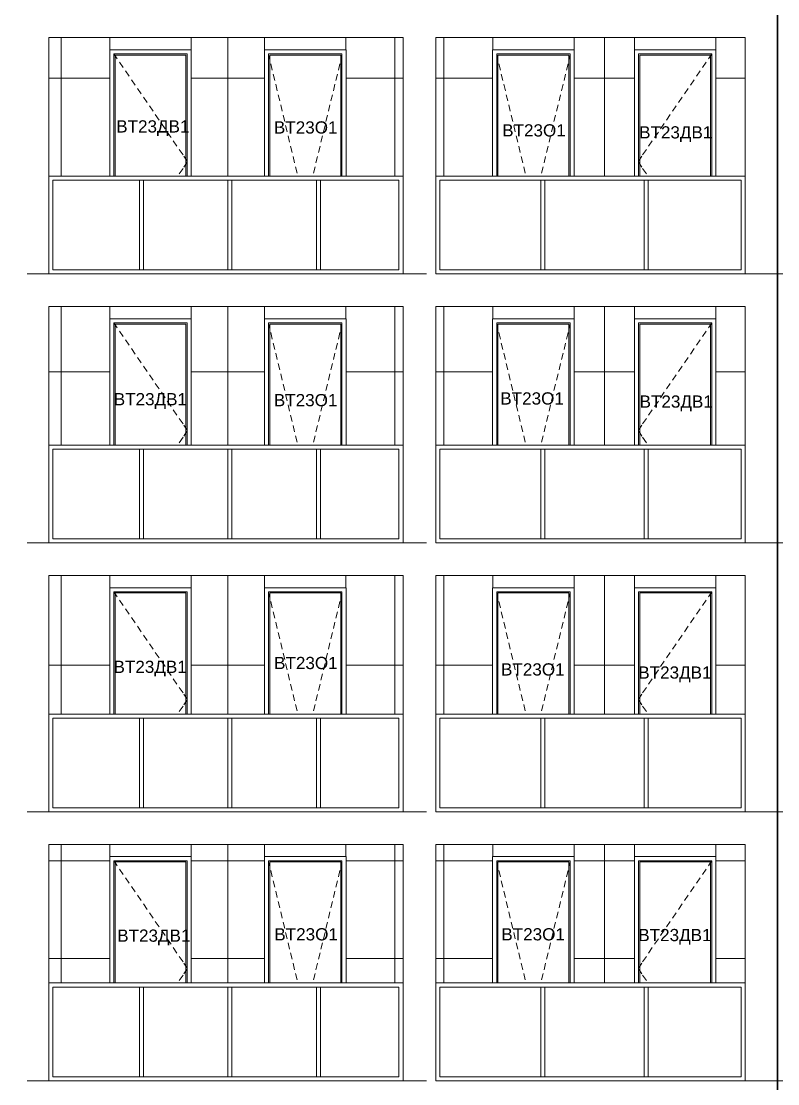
# Model space of a CAD drawing. Header units: millimetres. Extents: x 1499747 to 4341325, y -28481 to 441852.
# Drawn here: x 4208551 to 4217839, y 300717 to 313754 of the extents above; entities that cross this region are included whole.
import ezdxf
from ezdxf.xclip import XClip

# ---------------------------------------------------------------- set-up
doc = ezdxf.new("R2010")
doc.units = ezdxf.units.MM
doc.header["$MEASUREMENT"] = 0
doc.header["$XCLIPFRAME"] = 0
doc.linetypes.add('Штрих-Штриховая', pattern=[1093.611073, 529.166651, -211.666656, 141.111112, -211.666656])
for name, color, linetype, lineweight in [('2  Фасад_26_0_Ном._пера__20_Ном._пера__1', 1, 'Continuous', 18), ('2  Фасад_26_Витражные окна_Ном._пера__1_Ном._пера__7', 7, 'Continuous', 18), ('2  Фасад_26_Витражные окна_Ном._пера__20_Ном._пера__1', 1, 'Continuous', 18), ('2  Фасад_26_Витражные окна_Ном._пера__92_Ном._пера__233', 233, 'Continuous', 18), ('2  Фасад_26_Конструктив - Колонны_Ном._пера__8_Ном._пера__12', 12, 'Continuous', 18), ('2  Фасад_26_Отделка керамика_Ном._пера__1_Ном._пера__7', 7, 'Continuous', 18), ('2  Фасад_26_Отделка керамика_Ном._пера__89_Ном._пера__111', 111, 'Continuous', 18), ('2  Фасад_26_Сетка кладки_Ном._пера__102_Ном._пера__9', 9, 'Continuous', 18), ('2  Фасад_26_Сетка кладки_Ном._пера__1_Ном._пера__7', 7, 'Continuous', 18)]:
    doc.layers.add(name, color=color, linetype=linetype, lineweight=lineweight)
doc.layers.add('Чертеж и Рисунок', color=7, linetype='Continuous')
doc.styles.add('СГЕНЕРИР_СТИЛЬ_2', font='arial.ttf')

# ---------------------------------------------------------------- blocks, each defined once
blk = doc.blocks.new('Чертеж_6_26', base_point=(1593971, 9692))
at = {"layer": '2  Фасад_26_0_Ном._пера__20_Ном._пера__1', "color": 9, "linetype": 'Штрих-Штриховая', "true_color": 0xc7c8ca}
for p, q in [((1588154, 39692), (1649362, 39692)), ((1588154, 36392), (1649362, 36392)), ((1588154, 33092), (1649362, 33092)), ((1588154, 29792), (1649362, 29792))]:
    blk.add_line(p, q, dxfattribs=at)
at = {"layer": '2  Фасад_26_Витражные окна_Ном._пера__1_Ном._пера__7', "color": 9, "linetype": 'Continuous', "true_color": 0xc7c8ca}
for p, q in [((1623071, 42092), (1623071, 42442)), ((1623071, 42442), (1623571, 42442)), ((1623121, 42092), (1623121, 42392)), ((1623121, 42392), (1623571, 42392)), ((1624006, 42377), (1623136, 42377)), ((1623136, 42377), (1623136, 40892)), ((1623571, 42442), (1624071, 42442)), ((1623571, 42392), (1624021, 42392)), ((1624006, 40892), (1624006, 42377)), ((1624021, 42092), (1624021, 42392)), ((1624071, 42092), (1624071, 42442)), ((1624971, 42092), (1624971, 42442)), ((1624971, 42442), (1625471, 42442)), ((1625021, 42092), (1625021, 42392)), ((1625021, 42392), (1625471, 42392)), ((1625906, 42377), (1625036, 42377)), ((1625036, 42377), (1625036, 40892)), ((1625471, 42442), (1625971, 42442)), ((1625471, 42392), (1625921, 42392)), ((1625906, 40892), (1625906, 42377)), ((1625921, 42092), (1625921, 42392)), ((1625971, 42092), (1625971, 42442)), ((1627771, 42092), (1627771, 42442)), ((1627771, 42442), (1628271, 42442)), ((1627821, 42092), (1627821, 42392)), ((1627821, 42392), (1628271, 42392)), ((1628706, 42377), (1627836, 42377)), ((1627836, 42377), (1627836, 40892)), ((1628271, 42442), (1628771, 42442)), ((1628271, 42392), (1628721, 42392)), ((1628706, 40892), (1628706, 42377)), ((1628721, 42092), (1628721, 42392)), ((1628771, 42092), (1628771, 42442)), ((1629511, 42092), (1629511, 42442)), ((1629511, 42442), (1630011, 42442)), ((1629561, 42092), (1629561, 42392)), ((1629561, 42392), (1630011, 42392)), ((1630446, 42377), (1629576, 42377)), ((1629576, 42377), (1629576, 40892)), ((1630011, 42442), (1630511, 42442)), ((1630011, 42392), (1630461, 42392)), ((1630446, 40892), (1630446, 42377)), ((1630461, 42092), (1630461, 42392)), ((1630511, 42092), (1630511, 42442)), ((1623071, 40892), (1623071, 42092)), ((1623121, 40892), (1623121, 42092)), ((1624021, 40892), (1624021, 42092)), ((1624071, 40892), (1624071, 42092)), ((1624971, 40892), (1624971, 42092)), ((1625021, 40892), (1625021, 42092)), ((1625921, 40892), (1625921, 42092)), ((1625971, 40892), (1625971, 42092)), ((1627771, 40892), (1627771, 42092)), ((1627821, 40892), (1627821, 42092)), ((1628721, 40892), (1628721, 42092)), ((1628771, 40892), (1628771, 42092)), ((1629511, 40892), (1629511, 42092)), ((1629561, 40892), (1629561, 42092)), ((1630461, 40892), (1630461, 42092)), ((1630511, 40892), (1630511, 42092)), ((1622321, 40892), (1622371, 40892)), ((1622371, 40892), (1623459, 40892)), ((1622371, 40842), (1623434, 40842)), ((1622371, 40842), (1622371, 39742)), ((1623434, 40842), (1623459, 40842)), ((1623434, 39742), (1623434, 40842)), ((1623459, 40892), (1624546, 40892)), ((1623459, 40842), (1623484, 40842)), ((1623484, 40842), (1624521, 40842)), ((1623484, 39742), (1623484, 40842)), ((1624521, 40842), (1624546, 40842)), ((1624521, 39742), (1624521, 40842)), ((1624546, 40892), (1625634, 40892)), ((1624546, 40842), (1624571, 40842)), ((1624571, 40842), (1625609, 40842)), ((1624571, 39742), (1624571, 40842)), ((1625609, 40842), (1625634, 40842)), ((1625609, 39742), (1625609, 40842)), ((1625634, 40892), (1626671, 40892)), ((1625634, 40842), (1625659, 40842)), ((1625659, 39742), (1625659, 40842)), ((1625659, 40842), (1626621, 40842)), ((1626621, 39742), (1626621, 40842)), ((1627072, 40892), (1627121, 40892)), ((1627121, 40892), (1628388, 40892)), ((1627121, 40842), (1628363, 40842)), ((1627121, 40842), (1627121, 39742)), ((1628363, 40842), (1628388, 40842)), ((1628363, 39742), (1628363, 40842)), ((1628388, 40892), (1629655, 40892)), ((1628388, 40842), (1628413, 40842)), ((1628413, 40842), (1629630, 40842)), ((1628413, 39742), (1628413, 40842)), ((1629630, 40842), (1629655, 40842)), ((1629630, 39742), (1629630, 40842)), ((1629655, 40892), (1630871, 40892)), ((1629655, 40842), (1629680, 40842)), ((1629680, 39742), (1629680, 40842)), ((1629680, 40842), (1630821, 40842)), ((1630821, 39742), (1630821, 40842)), ((1630871, 39692), (1630871, 40892)), ((1622371, 39742), (1623434, 39742)), ((1623434, 39742), (1623459, 39742)), ((1623459, 39742), (1623484, 39742)), ((1623484, 39742), (1624521, 39742)), ((1624521, 39742), (1624546, 39742)), ((1624546, 39742), (1624571, 39742)), ((1624571, 39742), (1625609, 39742)), ((1625609, 39742), (1625634, 39742)), ((1625634, 39742), (1625659, 39742)), ((1625659, 39742), (1626621, 39742)), ((1627121, 39742), (1628363, 39742)), ((1628363, 39742), (1628388, 39742)), ((1628388, 39742), (1628413, 39742)), ((1628413, 39742), (1629630, 39742)), ((1629630, 39742), (1629655, 39742)), ((1629655, 39742), (1629680, 39742)), ((1629680, 39742), (1630821, 39742)), ((1623071, 38792), (1623071, 39142)), ((1623071, 39142), (1623571, 39142)), ((1623571, 39142), (1624071, 39142)), ((1624071, 38792), (1624071, 39142)), ((1624971, 38792), (1624971, 39142)), ((1624971, 39142), (1625471, 39142)), ((1625471, 39142), (1625971, 39142)), ((1625971, 38792), (1625971, 39142)), ((1627771, 38792), (1627771, 39142)), ((1627771, 39142), (1628271, 39142)), ((1628271, 39142), (1628771, 39142)), ((1628771, 38792), (1628771, 39142)), ((1629511, 38792), (1629511, 39142)), ((1629511, 39142), (1630011, 39142)), ((1630011, 39142), (1630511, 39142)), ((1630511, 38792), (1630511, 39142)), ((1623121, 38792), (1623121, 39092)), ((1623121, 39092), (1623571, 39092)), ((1624006, 39077), (1623136, 39077)), ((1623136, 39077), (1623136, 37592)), ((1623571, 39092), (1624021, 39092)), ((1624006, 37592), (1624006, 39077)), ((1624021, 38792), (1624021, 39092)), ((1625021, 38792), (1625021, 39092)), ((1625021, 39092), (1625471, 39092)), ((1625906, 39077), (1625036, 39077)), ((1625036, 39077), (1625036, 37592)), ((1625471, 39092), (1625921, 39092)), ((1625906, 37592), (1625906, 39077)), ((1625921, 38792), (1625921, 39092)), ((1627821, 38792), (1627821, 39092)), ((1627821, 39092), (1628271, 39092)), ((1628706, 39077), (1627836, 39077)), ((1627836, 39077), (1627836, 37592)), ((1628271, 39092), (1628721, 39092)), ((1628706, 37592), (1628706, 39077)), ((1628721, 38792), (1628721, 39092)), ((1629561, 38792), (1629561, 39092)), ((1629561, 39092), (1630011, 39092)), ((1630446, 39077), (1629576, 39077)), ((1629576, 39077), (1629576, 37592)), ((1630011, 39092), (1630461, 39092)), ((1630446, 37592), (1630446, 39077)), ((1630461, 38792), (1630461, 39092)), ((1623071, 37592), (1623071, 38792)), ((1623121, 37592), (1623121, 38792)), ((1624021, 37592), (1624021, 38792)), ((1624071, 37592), (1624071, 38792)), ((1624971, 37592), (1624971, 38792)), ((1625021, 37592), (1625021, 38792)), ((1625921, 37592), (1625921, 38792)), ((1625971, 37592), (1625971, 38792)), ((1627771, 37592), (1627771, 38792)), ((1627821, 37592), (1627821, 38792)), ((1628721, 37592), (1628721, 38792)), ((1628771, 37592), (1628771, 38792)), ((1629511, 37592), (1629511, 38792)), ((1629561, 37592), (1629561, 38792)), ((1630461, 37592), (1630461, 38792)), ((1630511, 37592), (1630511, 38792)), ((1622321, 37592), (1622371, 37592)), ((1622371, 37592), (1623459, 37592)), ((1623459, 37592), (1624546, 37592)), ((1624546, 37592), (1625634, 37592)), ((1625634, 37592), (1626671, 37592)), ((1627072, 37592), (1627121, 37592)), ((1627121, 37592), (1628388, 37592)), ((1628388, 37592), (1629655, 37592)), ((1629655, 37592), (1630871, 37592)), ((1630871, 36392), (1630871, 37592)), ((1622371, 37542), (1623434, 37542)), ((1622371, 37542), (1622371, 36442)), ((1623434, 37542), (1623459, 37542)), ((1623434, 36442), (1623434, 37542)), ((1623459, 37542), (1623484, 37542)), ((1623484, 37542), (1624521, 37542)), ((1623484, 36442), (1623484, 37542)), ((1624521, 37542), (1624546, 37542)), ((1624521, 36442), (1624521, 37542)), ((1624546, 37542), (1624571, 37542)), ((1624571, 37542), (1625609, 37542)), ((1624571, 36442), (1624571, 37542)), ((1625609, 37542), (1625634, 37542)), ((1625609, 36442), (1625609, 37542)), ((1625634, 37542), (1625659, 37542)), ((1625659, 36442), (1625659, 37542)), ((1625659, 37542), (1626621, 37542)), ((1626621, 36442), (1626621, 37542)), ((1627121, 37542), (1628363, 37542)), ((1627121, 37542), (1627121, 36442)), ((1628363, 37542), (1628388, 37542)), ((1628363, 36442), (1628363, 37542)), ((1628388, 37542), (1628413, 37542)), ((1628413, 37542), (1629630, 37542)), ((1628413, 36442), (1628413, 37542)), ((1629630, 37542), (1629655, 37542)), ((1629630, 36442), (1629630, 37542)), ((1629655, 37542), (1629680, 37542)), ((1629680, 36442), (1629680, 37542)), ((1629680, 37542), (1630821, 37542)), ((1630821, 36442), (1630821, 37542)), ((1622371, 36442), (1623434, 36442)), ((1623434, 36442), (1623459, 36442)), ((1623459, 36442), (1623484, 36442)), ((1623484, 36442), (1624521, 36442)), ((1624521, 36442), (1624546, 36442)), ((1624546, 36442), (1624571, 36442)), ((1624571, 36442), (1625609, 36442)), ((1625609, 36442), (1625634, 36442)), ((1625634, 36442), (1625659, 36442)), ((1625659, 36442), (1626621, 36442)), ((1627121, 36442), (1628363, 36442)), ((1628363, 36442), (1628388, 36442)), ((1628388, 36442), (1628413, 36442)), ((1628413, 36442), (1629630, 36442)), ((1629630, 36442), (1629655, 36442)), ((1629655, 36442), (1629680, 36442)), ((1629680, 36442), (1630821, 36442)), ((1623071, 35492), (1623071, 35842)), ((1623071, 35842), (1623571, 35842)), ((1623121, 35492), (1623121, 35792)), ((1623121, 35792), (1623571, 35792)), ((1624006, 35777), (1623136, 35777)), ((1623136, 35777), (1623136, 34292)), ((1623571, 35842), (1624071, 35842)), ((1623571, 35792), (1624021, 35792)), ((1624006, 34292), (1624006, 35777)), ((1624021, 35492), (1624021, 35792)), ((1624071, 35492), (1624071, 35842)), ((1624971, 35492), (1624971, 35842)), ((1624971, 35842), (1625471, 35842)), ((1625021, 35492), (1625021, 35792)), ((1625021, 35792), (1625471, 35792)), ((1625906, 35777), (1625036, 35777)), ((1625036, 35777), (1625036, 34292)), ((1625471, 35842), (1625971, 35842)), ((1625471, 35792), (1625921, 35792)), ((1625906, 34292), (1625906, 35777)), ((1625921, 35492), (1625921, 35792)), ((1625971, 35492), (1625971, 35842)), ((1627771, 35492), (1627771, 35842)), ((1627771, 35842), (1628271, 35842)), ((1627821, 35492), (1627821, 35792)), ((1627821, 35792), (1628271, 35792)), ((1628706, 35777), (1627836, 35777)), ((1627836, 35777), (1627836, 34292)), ((1628271, 35842), (1628771, 35842)), ((1628271, 35792), (1628721, 35792)), ((1628706, 34292), (1628706, 35777)), ((1628721, 35492), (1628721, 35792)), ((1628771, 35492), (1628771, 35842)), ((1629511, 35492), (1629511, 35842)), ((1629511, 35842), (1630011, 35842)), ((1629561, 35492), (1629561, 35792)), ((1629561, 35792), (1630011, 35792)), ((1630446, 35777), (1629576, 35777)), ((1629576, 35777), (1629576, 34292)), ((1630011, 35842), (1630511, 35842)), ((1630011, 35792), (1630461, 35792)), ((1630446, 34292), (1630446, 35777)), ((1630461, 35492), (1630461, 35792)), ((1630511, 35492), (1630511, 35842)), ((1623071, 34292), (1623071, 35492)), ((1623121, 34292), (1623121, 35492)), ((1624021, 34292), (1624021, 35492)), ((1624071, 34292), (1624071, 35492)), ((1624971, 34292), (1624971, 35492)), ((1625021, 34292), (1625021, 35492)), ((1625921, 34292), (1625921, 35492)), ((1625971, 34292), (1625971, 35492)), ((1627771, 34292), (1627771, 35492)), ((1627821, 34292), (1627821, 35492)), ((1628721, 34292), (1628721, 35492)), ((1628771, 34292), (1628771, 35492)), ((1629511, 34292), (1629511, 35492)), ((1629561, 34292), (1629561, 35492)), ((1630461, 34292), (1630461, 35492)), ((1630511, 34292), (1630511, 35492)), ((1622321, 34292), (1622371, 34292)), ((1622371, 34292), (1623459, 34292)), ((1623459, 34292), (1624546, 34292)), ((1624546, 34292), (1625634, 34292)), ((1625634, 34292), (1626671, 34292)), ((1627072, 34292), (1627121, 34292)), ((1627121, 34292), (1628388, 34292)), ((1628388, 34292), (1629655, 34292)), ((1629655, 34292), (1630871, 34292)), ((1630871, 33092), (1630871, 34292)), ((1622371, 34242), (1623434, 34242)), ((1622371, 34242), (1622371, 33142)), ((1623434, 34242), (1623459, 34242)), ((1623434, 33142), (1623434, 34242)), ((1623459, 34242), (1623484, 34242)), ((1623484, 34242), (1624521, 34242)), ((1623484, 33142), (1623484, 34242)), ((1624521, 34242), (1624546, 34242)), ((1624521, 33142), (1624521, 34242)), ((1624546, 34242), (1624571, 34242)), ((1624571, 34242), (1625609, 34242)), ((1624571, 33142), (1624571, 34242)), ((1625609, 34242), (1625634, 34242)), ((1625609, 33142), (1625609, 34242)), ((1625634, 34242), (1625659, 34242)), ((1625659, 33142), (1625659, 34242)), ((1625659, 34242), (1626621, 34242)), ((1626621, 33142), (1626621, 34242)), ((1627121, 34242), (1628363, 34242)), ((1627121, 34242), (1627121, 33142)), ((1628363, 34242), (1628388, 34242)), ((1628363, 33142), (1628363, 34242)), ((1628388, 34242), (1628413, 34242)), ((1628413, 34242), (1629630, 34242)), ((1628413, 33142), (1628413, 34242)), ((1629630, 34242), (1629655, 34242)), ((1629630, 33142), (1629630, 34242)), ((1629655, 34242), (1629680, 34242)), ((1629680, 33142), (1629680, 34242)), ((1629680, 34242), (1630821, 34242)), ((1630821, 33142), (1630821, 34242)), ((1622371, 33142), (1623434, 33142)), ((1623434, 33142), (1623459, 33142)), ((1623459, 33142), (1623484, 33142)), ((1623484, 33142), (1624521, 33142)), ((1624521, 33142), (1624546, 33142)), ((1624546, 33142), (1624571, 33142)), ((1624571, 33142), (1625609, 33142)), ((1625609, 33142), (1625634, 33142)), ((1625634, 33142), (1625659, 33142)), ((1625659, 33142), (1626621, 33142)), ((1627121, 33142), (1628363, 33142)), ((1628363, 33142), (1628388, 33142)), ((1628388, 33142), (1628413, 33142)), ((1628413, 33142), (1629630, 33142)), ((1629630, 33142), (1629655, 33142)), ((1629655, 33142), (1629680, 33142)), ((1629680, 33142), (1630821, 33142)), ((1623071, 32192), (1623071, 32542)), ((1623071, 32542), (1623571, 32542)), ((1623121, 32192), (1623121, 32492)), ((1623121, 32492), (1623571, 32492)), ((1624006, 32477), (1623136, 32477)), ((1623136, 32477), (1623136, 30992)), ((1623571, 32542), (1624071, 32542)), ((1623571, 32492), (1624021, 32492)), ((1624006, 30992), (1624006, 32477)), ((1624021, 32192), (1624021, 32492)), ((1624071, 32192), (1624071, 32542)), ((1624971, 32192), (1624971, 32542)), ((1624971, 32542), (1625471, 32542)), ((1625021, 32192), (1625021, 32492)), ((1625021, 32492), (1625471, 32492)), ((1625906, 32477), (1625036, 32477)), ((1625036, 32477), (1625036, 30992)), ((1625471, 32542), (1625971, 32542)), ((1625471, 32492), (1625921, 32492)), ((1625906, 30992), (1625906, 32477)), ((1625921, 32192), (1625921, 32492)), ((1625971, 32192), (1625971, 32542)), ((1627771, 32192), (1627771, 32542)), ((1627771, 32542), (1628271, 32542)), ((1627821, 32192), (1627821, 32492)), ((1627821, 32492), (1628271, 32492)), ((1628706, 32477), (1627836, 32477)), ((1627836, 32477), (1627836, 30992)), ((1628271, 32542), (1628771, 32542)), ((1628271, 32492), (1628721, 32492)), ((1628706, 30992), (1628706, 32477)), ((1628721, 32192), (1628721, 32492)), ((1628771, 32192), (1628771, 32542)), ((1629511, 32192), (1629511, 32542)), ((1629511, 32542), (1630011, 32542)), ((1629561, 32192), (1629561, 32492)), ((1629561, 32492), (1630011, 32492)), ((1630446, 32477), (1629576, 32477)), ((1629576, 32477), (1629576, 30992)), ((1630011, 32542), (1630511, 32542)), ((1630011, 32492), (1630461, 32492)), ((1630446, 30992), (1630446, 32477)), ((1630461, 32192), (1630461, 32492)), ((1630511, 32192), (1630511, 32542)), ((1623071, 30992), (1623071, 32192)), ((1623121, 30992), (1623121, 32192)), ((1624021, 30992), (1624021, 32192)), ((1624071, 30992), (1624071, 32192)), ((1624971, 30992), (1624971, 32192)), ((1625021, 30992), (1625021, 32192)), ((1625921, 30992), (1625921, 32192)), ((1625971, 30992), (1625971, 32192)), ((1627771, 30992), (1627771, 32192)), ((1627821, 30992), (1627821, 32192)), ((1628721, 30992), (1628721, 32192)), ((1628771, 30992), (1628771, 32192)), ((1629511, 30992), (1629511, 32192)), ((1629561, 30992), (1629561, 32192)), ((1630461, 30992), (1630461, 32192)), ((1630511, 30992), (1630511, 32192)), ((1622321, 30992), (1622371, 30992)), ((1622371, 30992), (1623459, 30992)), ((1622371, 30942), (1623434, 30942)), ((1622371, 30942), (1622371, 29842)), ((1623434, 30942), (1623459, 30942)), ((1623434, 29842), (1623434, 30942)), ((1623459, 30992), (1624546, 30992)), ((1623459, 30942), (1623484, 30942)), ((1623484, 30942), (1624521, 30942)), ((1623484, 29842), (1623484, 30942)), ((1624521, 30942), (1624546, 30942)), ((1624521, 29842), (1624521, 30942)), ((1624546, 30992), (1625634, 30992)), ((1624546, 30942), (1624571, 30942)), ((1624571, 30942), (1625609, 30942)), ((1624571, 29842), (1624571, 30942)), ((1625609, 30942), (1625634, 30942)), ((1625609, 29842), (1625609, 30942)), ((1625634, 30992), (1626671, 30992)), ((1625634, 30942), (1625659, 30942)), ((1625659, 29842), (1625659, 30942)), ((1625659, 30942), (1626621, 30942)), ((1626621, 29842), (1626621, 30942)), ((1627072, 30992), (1627121, 30992)), ((1627121, 30992), (1628388, 30992)), ((1627121, 30942), (1628363, 30942)), ((1627121, 30942), (1627121, 29842)), ((1628363, 30942), (1628388, 30942)), ((1628363, 29842), (1628363, 30942)), ((1628388, 30992), (1629655, 30992)), ((1628388, 30942), (1628413, 30942)), ((1628413, 30942), (1629630, 30942)), ((1628413, 29842), (1628413, 30942)), ((1629630, 30942), (1629655, 30942)), ((1629630, 29842), (1629630, 30942)), ((1629655, 30992), (1630871, 30992)), ((1629655, 30942), (1629680, 30942)), ((1629680, 29842), (1629680, 30942)), ((1629680, 30942), (1630821, 30942)), ((1630821, 29842), (1630821, 30942)), ((1630871, 29792), (1630871, 30992)), ((1622371, 29842), (1623434, 29842)), ((1623434, 29842), (1623459, 29842)), ((1623459, 29842), (1623484, 29842)), ((1623484, 29842), (1624521, 29842)), ((1624521, 29842), (1624546, 29842)), ((1624546, 29842), (1624571, 29842)), ((1624571, 29842), (1625609, 29842)), ((1625609, 29842), (1625634, 29842)), ((1625634, 29842), (1625659, 29842)), ((1625659, 29842), (1626621, 29842)), ((1627121, 29842), (1628363, 29842)), ((1628363, 29842), (1628388, 29842)), ((1628388, 29842), (1628413, 29842)), ((1628413, 29842), (1629630, 29842)), ((1629630, 29842), (1629655, 29842)), ((1629655, 29842), (1629680, 29842)), ((1629680, 29842), (1630821, 29842))]:
    blk.add_line(p, q, dxfattribs=at)
at = {"layer": '2  Фасад_26_Витражные окна_Ном._пера__92_Ном._пера__233', "color": 9, "linetype": 'Continuous', "true_color": 0xc7c8ca}
for p, q in [((1623121, 42390), (1623136, 42368)), ((1625021, 42376), (1625035, 42319)), ((1625921, 42376), (1625907, 42319)), ((1627821, 42376), (1627835, 42319)), ((1628721, 42376), (1628708, 42319)), ((1630461, 42390), (1630446, 42368)), ((1623136, 42368), (1623161, 42331)), ((1623189, 42290), (1623235, 42224)), ((1625047, 42271), (1625065, 42193)), ((1625896, 42271), (1625877, 42193)), ((1627847, 42271), (1627866, 42193)), ((1628696, 42271), (1628677, 42193)), ((1630393, 42290), (1630347, 42224)), ((1630446, 42368), (1630421, 42331)), ((1623263, 42182), (1623308, 42117)), ((1625077, 42144), (1625096, 42066)), ((1625865, 42144), (1625846, 42066)), ((1627877, 42144), (1627896, 42066)), ((1628665, 42144), (1628647, 42066)), ((1630319, 42182), (1630274, 42117)), ((1623336, 42075), (1623382, 42009)), ((1625108, 42018), (1625126, 41940)), ((1625835, 42018), (1625816, 41940)), ((1627908, 42018), (1627927, 41940)), ((1628635, 42018), (1628616, 41940)), ((1630246, 42075), (1630200, 42009)), ((1623410, 41968), (1623455, 41902)), ((1623483, 41861), (1623529, 41795)), ((1625138, 41891), (1625157, 41814)), ((1625804, 41891), (1625785, 41814)), ((1627938, 41891), (1627957, 41814)), ((1628604, 41891), (1628586, 41814)), ((1630099, 41861), (1630053, 41795)), ((1630172, 41968), (1630127, 41902)), ((1623557, 41754), (1623602, 41688)), ((1625169, 41765), (1625187, 41687)), ((1625774, 41765), (1625755, 41687)), ((1627969, 41765), (1627988, 41687)), ((1628574, 41765), (1628555, 41687)), ((1630025, 41754), (1629980, 41688)), ((1623630, 41646), (1623676, 41580)), ((1625199, 41639), (1625218, 41561)), ((1625743, 41639), (1625724, 41561)), ((1627999, 41639), (1628018, 41561)), ((1628543, 41639), (1628524, 41561)), ((1629952, 41646), (1629906, 41580)), ((1623704, 41539), (1623749, 41473)), ((1625230, 41512), (1625248, 41435)), ((1625713, 41512), (1625694, 41435)), ((1628030, 41512), (1628049, 41435)), ((1628513, 41512), (1628494, 41435)), ((1629878, 41539), (1629833, 41473)), ((1623777, 41432), (1623823, 41366)), ((1625260, 41386), (1625279, 41308)), ((1625682, 41386), (1625663, 41308)), ((1628060, 41386), (1628079, 41308)), ((1628482, 41386), (1628463, 41308)), ((1629805, 41432), (1629759, 41366)), ((1623851, 41325), (1623896, 41259)), ((1623924, 41217), (1623970, 41151)), ((1625291, 41260), (1625309, 41182)), ((1625652, 41260), (1625633, 41182)), ((1628091, 41260), (1628110, 41182)), ((1628452, 41260), (1628433, 41182)), ((1629658, 41217), (1629612, 41151)), ((1629731, 41325), (1629686, 41259)), ((1623981, 41135), (1624006, 41099)), ((1624006, 41099), (1624021, 41077)), ((1625321, 41133), (1625340, 41055)), ((1625621, 41133), (1625602, 41055)), ((1628121, 41133), (1628140, 41055)), ((1628421, 41133), (1628402, 41055)), ((1629576, 41099), (1629561, 41077)), ((1629601, 41135), (1629576, 41099)), ((1623924, 40921), (1623970, 40987)), ((1623981, 41003), (1624006, 41040)), ((1624006, 41040), (1624021, 41062)), ((1625352, 41007), (1625370, 40929)), ((1625591, 41007), (1625572, 40929)), ((1628152, 41007), (1628171, 40929)), ((1628391, 41007), (1628372, 40929)), ((1629576, 41040), (1629561, 41062)), ((1629601, 41003), (1629576, 41040)), ((1629658, 40921), (1629612, 40987)), ((1623121, 39090), (1623136, 39068)), ((1623136, 39068), (1623161, 39031)), ((1623189, 38990), (1623235, 38924)), ((1625021, 39076), (1625035, 39019)), ((1625921, 39076), (1625907, 39019)), ((1627821, 39076), (1627835, 39019)), ((1628721, 39076), (1628708, 39019)), ((1630393, 38990), (1630347, 38924)), ((1630446, 39068), (1630421, 39031)), ((1630461, 39090), (1630446, 39068)), ((1623263, 38882), (1623308, 38817)), ((1625047, 38971), (1625065, 38893)), ((1625896, 38971), (1625877, 38893)), ((1627847, 38971), (1627866, 38893)), ((1628696, 38971), (1628677, 38893)), ((1630319, 38882), (1630274, 38817)), ((1623336, 38775), (1623382, 38709)), ((1625077, 38844), (1625096, 38766)), ((1625865, 38844), (1625846, 38766)), ((1627877, 38844), (1627896, 38766)), ((1628665, 38844), (1628647, 38766)), ((1630246, 38775), (1630200, 38709)), ((1623410, 38668), (1623455, 38602)), ((1625108, 38718), (1625126, 38640)), ((1625138, 38591), (1625157, 38514)), ((1625804, 38591), (1625785, 38514)), ((1625835, 38718), (1625816, 38640)), ((1627908, 38718), (1627927, 38640)), ((1627938, 38591), (1627957, 38514)), ((1628604, 38591), (1628586, 38514)), ((1628635, 38718), (1628616, 38640)), ((1630172, 38668), (1630127, 38602)), ((1623483, 38561), (1623529, 38495)), ((1625169, 38465), (1625187, 38387)), ((1625774, 38465), (1625755, 38387)), ((1627969, 38465), (1627988, 38387)), ((1628574, 38465), (1628555, 38387)), ((1630099, 38561), (1630053, 38495)), ((1623557, 38454), (1623602, 38388)), ((1623630, 38346), (1623676, 38280)), ((1625199, 38339), (1625218, 38261)), ((1625743, 38339), (1625724, 38261)), ((1627999, 38339), (1628018, 38261)), ((1628543, 38339), (1628524, 38261)), ((1629952, 38346), (1629906, 38280)), ((1630025, 38454), (1629980, 38388)), ((1623704, 38239), (1623749, 38173)), ((1625230, 38212), (1625248, 38135)), ((1625713, 38212), (1625694, 38135)), ((1628030, 38212), (1628049, 38135)), ((1628513, 38212), (1628494, 38135)), ((1629878, 38239), (1629833, 38173)), ((1623777, 38132), (1623823, 38066)), ((1625260, 38086), (1625279, 38008)), ((1625682, 38086), (1625663, 38008)), ((1628060, 38086), (1628079, 38008)), ((1628482, 38086), (1628463, 38008)), ((1629805, 38132), (1629759, 38066)), ((1623851, 38025), (1623896, 37959)), ((1625291, 37960), (1625309, 37882)), ((1625652, 37960), (1625633, 37882)), ((1628091, 37960), (1628110, 37882)), ((1628452, 37960), (1628433, 37882)), ((1629731, 38025), (1629686, 37959)), ((1623924, 37917), (1623970, 37851)), ((1623981, 37835), (1624006, 37799)), ((1625321, 37833), (1625340, 37755)), ((1625621, 37833), (1625602, 37755)), ((1628121, 37833), (1628140, 37755)), ((1628421, 37833), (1628402, 37755)), ((1629601, 37835), (1629576, 37799)), ((1629658, 37917), (1629612, 37851)), ((1623924, 37621), (1623970, 37687)), ((1623981, 37703), (1624006, 37740)), ((1624006, 37799), (1624021, 37777)), ((1624006, 37740), (1624021, 37762)), ((1625352, 37707), (1625370, 37629)), ((1625591, 37707), (1625572, 37629)), ((1628152, 37707), (1628171, 37629)), ((1628391, 37707), (1628372, 37629)), ((1629576, 37799), (1629561, 37777)), ((1629576, 37740), (1629561, 37762)), ((1629601, 37703), (1629576, 37740)), ((1629658, 37621), (1629612, 37687)), ((1623121, 35790), (1623136, 35768)), ((1623136, 35768), (1623161, 35731)), ((1625021, 35776), (1625035, 35719)), ((1625921, 35776), (1625907, 35719)), ((1627821, 35776), (1627835, 35719)), ((1628721, 35776), (1628708, 35719)), ((1630446, 35768), (1630421, 35731)), ((1630461, 35790), (1630446, 35768)), ((1623189, 35690), (1623235, 35624)), ((1625047, 35671), (1625065, 35593)), ((1625896, 35671), (1625877, 35593)), ((1627847, 35671), (1627866, 35593)), ((1628696, 35671), (1628677, 35593)), ((1630393, 35690), (1630347, 35624)), ((1623263, 35582), (1623308, 35517)), ((1623336, 35475), (1623382, 35409)), ((1625077, 35544), (1625096, 35466)), ((1625865, 35544), (1625846, 35466)), ((1627877, 35544), (1627896, 35466)), ((1628665, 35544), (1628647, 35466)), ((1630246, 35475), (1630200, 35409)), ((1630319, 35582), (1630274, 35517)), ((1623410, 35368), (1623455, 35302)), ((1625108, 35418), (1625126, 35340)), ((1625835, 35418), (1625816, 35340)), ((1627908, 35418), (1627927, 35340)), ((1628635, 35418), (1628616, 35340)), ((1630172, 35368), (1630127, 35302)), ((1623483, 35261), (1623529, 35195)), ((1625138, 35291), (1625157, 35214)), ((1625804, 35291), (1625785, 35214)), ((1627938, 35291), (1627957, 35214)), ((1628604, 35291), (1628586, 35214)), ((1630099, 35261), (1630053, 35195)), ((1623557, 35154), (1623602, 35088)), ((1625169, 35165), (1625187, 35087)), ((1625774, 35165), (1625755, 35087)), ((1627969, 35165), (1627988, 35087)), ((1628574, 35165), (1628555, 35087)), ((1630025, 35154), (1629980, 35088)), ((1623630, 35046), (1623676, 34980)), ((1623704, 34939), (1623749, 34873)), ((1625199, 35039), (1625218, 34961)), ((1625743, 35039), (1625724, 34961)), ((1627999, 35039), (1628018, 34961)), ((1628543, 35039), (1628524, 34961)), ((1629878, 34939), (1629833, 34873)), ((1629952, 35046), (1629906, 34980)), ((1623777, 34832), (1623823, 34766)), ((1625230, 34912), (1625248, 34835)), ((1625713, 34912), (1625694, 34835)), ((1628030, 34912), (1628049, 34835)), ((1628513, 34912), (1628494, 34835)), ((1629805, 34832), (1629759, 34766)), ((1623851, 34725), (1623896, 34659)), ((1625260, 34786), (1625279, 34708)), ((1625682, 34786), (1625663, 34708)), ((1628060, 34786), (1628079, 34708)), ((1628482, 34786), (1628463, 34708)), ((1629731, 34725), (1629686, 34659)), ((1623924, 34617), (1623970, 34551)), ((1625291, 34660), (1625309, 34582)), ((1625652, 34660), (1625633, 34582)), ((1628091, 34660), (1628110, 34582)), ((1628452, 34660), (1628433, 34582)), ((1629658, 34617), (1629612, 34551)), ((1623981, 34535), (1624006, 34499)), ((1623981, 34403), (1624006, 34440)), ((1624006, 34499), (1624021, 34477)), ((1624006, 34440), (1624021, 34462)), ((1625321, 34533), (1625340, 34455)), ((1625621, 34533), (1625602, 34455)), ((1628121, 34533), (1628140, 34455)), ((1628421, 34533), (1628402, 34455)), ((1629576, 34499), (1629561, 34477)), ((1629576, 34440), (1629561, 34462)), ((1629601, 34535), (1629576, 34499)), ((1629601, 34403), (1629576, 34440)), ((1623924, 34321), (1623970, 34387)), ((1625352, 34407), (1625370, 34329)), ((1625591, 34407), (1625572, 34329)), ((1628152, 34407), (1628171, 34329)), ((1628391, 34407), (1628372, 34329)), ((1629658, 34321), (1629612, 34387)), ((1623121, 32490), (1623136, 32468)), ((1623136, 32468), (1623161, 32431)), ((1625021, 32476), (1625035, 32419)), ((1625921, 32476), (1625907, 32419)), ((1627821, 32476), (1627835, 32419)), ((1628721, 32476), (1628708, 32419)), ((1630446, 32468), (1630421, 32431)), ((1630461, 32490), (1630446, 32468)), ((1623189, 32390), (1623235, 32324)), ((1625047, 32371), (1625065, 32293)), ((1625896, 32371), (1625877, 32293)), ((1627847, 32371), (1627866, 32293)), ((1628696, 32371), (1628677, 32293)), ((1630393, 32390), (1630347, 32324)), ((1623263, 32282), (1623308, 32217)), ((1625077, 32244), (1625096, 32166)), ((1625865, 32244), (1625846, 32166)), ((1627877, 32244), (1627896, 32166)), ((1628665, 32244), (1628647, 32166)), ((1630319, 32282), (1630274, 32217)), ((1623336, 32175), (1623382, 32109)), ((1625108, 32118), (1625126, 32040)), ((1625835, 32118), (1625816, 32040)), ((1627908, 32118), (1627927, 32040)), ((1628635, 32118), (1628616, 32040)), ((1630246, 32175), (1630200, 32109)), ((1623410, 32068), (1623455, 32002)), ((1623483, 31961), (1623529, 31895)), ((1625138, 31991), (1625157, 31914)), ((1625804, 31991), (1625785, 31914)), ((1627938, 31991), (1627957, 31914)), ((1628604, 31991), (1628586, 31914)), ((1630099, 31961), (1630053, 31895)), ((1630172, 32068), (1630127, 32002)), ((1623557, 31854), (1623602, 31788)), ((1625169, 31865), (1625187, 31787)), ((1625774, 31865), (1625755, 31787)), ((1627969, 31865), (1627988, 31787)), ((1628574, 31865), (1628555, 31787)), ((1630025, 31854), (1629980, 31788)), ((1623630, 31746), (1623676, 31680)), ((1625199, 31739), (1625218, 31661)), ((1625743, 31739), (1625724, 31661)), ((1627999, 31739), (1628018, 31661)), ((1628543, 31739), (1628524, 31661)), ((1629952, 31746), (1629906, 31680)), ((1623704, 31639), (1623749, 31573)), ((1625230, 31612), (1625248, 31535)), ((1625713, 31612), (1625694, 31535)), ((1628030, 31612), (1628049, 31535)), ((1628513, 31612), (1628494, 31535)), ((1629878, 31639), (1629833, 31573)), ((1623777, 31532), (1623823, 31466)), ((1623851, 31425), (1623896, 31359)), ((1625260, 31486), (1625279, 31408)), ((1625682, 31486), (1625663, 31408)), ((1628060, 31486), (1628079, 31408)), ((1628482, 31486), (1628463, 31408)), ((1629731, 31425), (1629686, 31359)), ((1629805, 31532), (1629759, 31466)), ((1623924, 31317), (1623970, 31251)), ((1625291, 31360), (1625309, 31282)), ((1625652, 31360), (1625633, 31282)), ((1628091, 31360), (1628110, 31282)), ((1628452, 31360), (1628433, 31282)), ((1629658, 31317), (1629612, 31251)), ((1623981, 31235), (1624006, 31199)), ((1624006, 31199), (1624021, 31177)), ((1624006, 31140), (1624021, 31162)), ((1625321, 31233), (1625340, 31155)), ((1625621, 31233), (1625602, 31155)), ((1628121, 31233), (1628140, 31155)), ((1628421, 31233), (1628402, 31155)), ((1629576, 31199), (1629561, 31177)), ((1629576, 31140), (1629561, 31162)), ((1629601, 31235), (1629576, 31199)), ((1623924, 31021), (1623970, 31087)), ((1623981, 31103), (1624006, 31140)), ((1625352, 31107), (1625370, 31029)), ((1625591, 31107), (1625572, 31029)), ((1628152, 31107), (1628171, 31029)), ((1628391, 31107), (1628372, 31029)), ((1629601, 31103), (1629576, 31140)), ((1629658, 31021), (1629612, 31087))]:
    blk.add_line(p, q, dxfattribs=at)
at = {"layer": '2  Фасад_26_Конструктив - Колонны_Ном._пера__8_Ном._пера__12', "color": 9, "linetype": 'Continuous', "true_color": 0xc7c8ca}
for p, q in [((1626671, 40892), (1626671, 42592)), ((1630871, 40892), (1630871, 42592)), ((1626671, 39692), (1626671, 40892)), ((1626671, 37592), (1626671, 39292)), ((1630871, 37592), (1630871, 39292)), ((1626671, 36392), (1626671, 37592)), ((1626671, 34292), (1626671, 35992)), ((1630871, 34292), (1630871, 35992)), ((1626671, 33092), (1626671, 34292)), ((1626671, 30992), (1626671, 32692)), ((1630871, 30992), (1630871, 32692)), ((1626671, 29792), (1626671, 30992))]:
    blk.add_line(p, q, dxfattribs=at)
at = {"layer": '2  Фасад_26_Отделка керамика_Ном._пера__1_Ном._пера__7', "color": 9, "linetype": 'Continuous', "true_color": 0xc7c8ca}
for p, q in [((1631266, 19392), (1631266, 53192)), ((1631271, 53192), (1631271, 19392)), ((1622321, 39692), (1622321, 42592)), ((1622321, 42592), (1626672, 42592)), ((1626672, 42592), (1626672, 39692)), ((1627072, 39692), (1627072, 42592)), ((1627072, 42592), (1630872, 42592)), ((1630872, 42592), (1630872, 39692)), ((1626672, 39692), (1622321, 39692)), ((1630872, 39692), (1627072, 39692)), ((1622321, 36392), (1622321, 39292)), ((1622321, 39292), (1626672, 39292)), ((1626672, 39292), (1626672, 36392)), ((1627072, 36392), (1627072, 39292)), ((1627072, 39292), (1630872, 39292)), ((1630872, 39292), (1630872, 36392)), ((1626672, 36392), (1622321, 36392)), ((1630872, 36392), (1627072, 36392)), ((1622321, 33092), (1622321, 35992)), ((1622321, 35992), (1626672, 35992)), ((1626672, 35992), (1626672, 33092)), ((1627072, 33092), (1627072, 35992)), ((1627072, 35992), (1630872, 35992)), ((1630872, 35992), (1630872, 33092)), ((1626672, 33092), (1622321, 33092)), ((1630872, 33092), (1627072, 33092)), ((1622321, 29792), (1622321, 32692)), ((1622321, 32692), (1626672, 32692)), ((1626672, 32692), (1626672, 29792)), ((1627072, 29792), (1627072, 32692)), ((1627072, 32692), (1630872, 32692)), ((1630872, 32692), (1630872, 29792)), ((1626672, 29792), (1622321, 29792)), ((1630872, 29792), (1627072, 29792))]:
    blk.add_line(p, q, dxfattribs=at)
at = {"layer": '2  Фасад_26_Отделка керамика_Ном._пера__89_Ном._пера__111', "color": 9, "linetype": 'Continuous', "true_color": 0xc7c8ca}
for p, q in [((1629511, 42442), (1629511, 42442)), ((1629511, 39142), (1629511, 39142)), ((1629511, 35842), (1629511, 35842)), ((1629511, 32542), (1629511, 32542))]:
    blk.add_line(p, q, dxfattribs=at)
at = {"layer": '2  Фасад_26_Сетка кладки_Ном._пера__102_Ном._пера__9', "color": 9, "linetype": 'Continuous', "true_color": 0xc7c8ca}
for p, q in [((1622472, 40892), (1622472, 42592)), ((1623071, 42442), (1623071, 42592)), ((1624071, 40892), (1624071, 42592)), ((1624521, 40892), (1624521, 42592)), ((1624970, 40892), (1624970, 42592)), ((1625970, 42442), (1625970, 42592)), ((1626570, 40892), (1626570, 42592)), ((1627170, 40892), (1627170, 42592)), ((1627772, 42442), (1627772, 42592)), ((1628772, 40892), (1628772, 42592)), ((1629142, 40892), (1629142, 42592)), ((1629511, 42442), (1629511, 42592)), ((1630511, 42442), (1630511, 42592)), ((1629511, 40892), (1629511, 42442)), ((1622321, 42092), (1623071, 42092)), ((1624071, 42092), (1624971, 42092)), ((1625971, 42092), (1626671, 42092)), ((1627072, 42092), (1627771, 42092)), ((1628771, 42092), (1629511, 42092)), ((1629511, 42092), (1629511, 42092)), ((1630511, 42092), (1630871, 42092)), ((1622472, 37592), (1622472, 39292)), ((1623071, 39142), (1623071, 39292)), ((1624071, 37592), (1624071, 39292)), ((1624521, 37592), (1624521, 39292)), ((1624970, 37592), (1624970, 39292)), ((1625970, 39142), (1625970, 39292)), ((1626570, 37592), (1626570, 39292)), ((1627170, 37592), (1627170, 39292)), ((1627772, 39142), (1627772, 39292)), ((1628772, 37592), (1628772, 39292)), ((1629142, 37592), (1629142, 39292)), ((1629511, 39142), (1629511, 39292)), ((1630511, 39142), (1630511, 39292)), ((1629511, 37592), (1629511, 39142)), ((1622321, 38492), (1623071, 38492)), ((1624071, 38492), (1624971, 38492)), ((1625971, 38492), (1626671, 38492)), ((1627072, 38492), (1627771, 38492)), ((1628771, 38492), (1629511, 38492)), ((1629511, 38492), (1629511, 38492)), ((1630511, 38492), (1630871, 38492)), ((1622472, 34292), (1622472, 35992)), ((1623071, 35842), (1623071, 35992)), ((1624071, 34292), (1624071, 35992)), ((1624521, 34292), (1624521, 35992)), ((1624970, 34292), (1624970, 35992)), ((1625970, 35842), (1625970, 35992)), ((1626570, 34292), (1626570, 35992)), ((1627170, 34292), (1627170, 35992)), ((1627772, 35842), (1627772, 35992)), ((1628772, 34292), (1628772, 35992)), ((1629142, 34292), (1629142, 35992)), ((1629511, 35842), (1629511, 35992)), ((1630511, 35842), (1630511, 35992)), ((1629511, 34292), (1629511, 35842)), ((1622321, 34892), (1623071, 34892)), ((1624071, 34892), (1624971, 34892)), ((1625971, 34892), (1626671, 34892)), ((1627072, 34892), (1627771, 34892)), ((1628771, 34892), (1629511, 34892)), ((1629511, 34892), (1629511, 34892)), ((1630511, 34892), (1630871, 34892)), ((1622472, 30992), (1622472, 32692)), ((1623071, 32542), (1623071, 32692)), ((1624071, 30992), (1624071, 32692)), ((1624521, 30992), (1624521, 32692)), ((1624970, 30992), (1624970, 32692)), ((1625970, 32542), (1625970, 32692)), ((1626570, 30992), (1626570, 32692)), ((1627170, 30992), (1627170, 32692)), ((1627772, 32542), (1627772, 32692)), ((1628772, 30992), (1628772, 32692)), ((1629142, 30992), (1629142, 32692)), ((1629511, 32542), (1629511, 32692)), ((1630511, 32542), (1630511, 32692)), ((1622321, 32492), (1623071, 32492)), ((1624071, 32492), (1624971, 32492)), ((1625971, 32492), (1626671, 32492)), ((1627072, 32492), (1627771, 32492)), ((1628771, 32492), (1629511, 32492)), ((1629511, 30992), (1629511, 32542)), ((1629511, 32492), (1629511, 32492)), ((1630511, 32492), (1630871, 32492)), ((1622321, 31292), (1623071, 31292)), ((1624071, 31292), (1624971, 31292)), ((1625971, 31292), (1626671, 31292)), ((1627072, 31292), (1627771, 31292)), ((1628771, 31292), (1629511, 31292)), ((1629511, 31292), (1629511, 31292)), ((1630511, 31292), (1630871, 31292))]:
    blk.add_line(p, q, dxfattribs=at)
at = {"layer": '2  Фасад_26_Сетка кладки_Ном._пера__1_Ном._пера__7', "color": 9, "linetype": 'Continuous', "true_color": 0xc7c8ca}
blk.add_line((1631265, 53192), (1631265, 9692), dxfattribs=at)
at = {"layer": '2  Фасад_26_Витражные окна_Ном._пера__20_Ном._пера__1', "color": 9, "linetype": 'Continuous', "true_color": 0xc7c8ca, "char_height": 150, "attachment_point": 4, "style": 'СГЕНЕРИР_СТИЛЬ_2'}
for s, insert in [('\\A1;{\\pql;\\fArial|b0|i0|c204|p0;\\W1.000000;ВТ23ДВ1}', (1623150, 41480)), ('\\A1;{\\pql;\\fArial|b0|i0|c204|p0;\\W1.000000;ВТ23О1}', (1625086, 41488)), ('\\A1;{\\pql;\\fArial|b0|i0|c204|p0;\\W1.000000;ВТ23О1}', (1627888, 41452)), ('\\A1;{\\pql;\\fArial|b0|i0|c204|p0;\\W1.000000;ВТ23ДВ1}', (1629569, 41407)), ('\\A1;{\\pql;\\fArial|b0|i0|c204|p0;\\W1.000000;ВТ23ДВ1}', (1623120, 38133)), ('\\A1;{\\pql;\\fArial|b0|i0|c204|p0;\\W1.000000;ВТ23О1}', (1625085, 38142)), ('\\A1;{\\pql;\\fArial|b0|i0|c204|p0;\\W1.000000;ВТ23О1}', (1627865, 38163)), ('\\A1;{\\pql;\\fArial|b0|i0|c204|p0;\\W1.000000;ВТ23ДВ1}', (1629575, 38104)), ('\\A1;{\\pql;\\fArial|b0|i0|c204|p0;\\W1.000000;ВТ23ДВ1}', (1623117, 34849)), ('\\A1;{\\pql;\\fArial|b0|i0|c204|p0;\\W1.000000;ВТ23О1}', (1625088, 34917)), ('\\A1;{\\pql;\\fArial|b0|i0|c204|p0;\\W1.000000;ВТ23О1}', (1627874, 34838)), ('\\A1;{\\pql;\\fArial|b0|i0|c204|p0;\\W1.000000;ВТ23ДВ1}', (1629559, 34779)), ('\\A1;{\\pql;\\fArial|b0|i0|c204|p0;\\W1.000000;ВТ23ДВ1}', (1623162, 31551)), ('\\A1;{\\pql;\\fArial|b0|i0|c204|p0;\\W1.000000;ВТ23О1}', (1625091, 31588)), ('\\A1;{\\pql;\\fArial|b0|i0|c204|p0;\\W1.000000;ВТ23О1}', (1627878, 31588)), ('\\A1;{\\pql;\\fArial|b0|i0|c204|p0;\\W1.000000;ВТ23ДВ1}', (1629559, 31558))]:
    blk.add_mtext(s, dxfattribs=dict(at, insert=insert))

msp = doc.modelspace()

# ---------------------------------------------------------------- block references
at = {"layer": 'Чертеж и Рисунок', "linetype": 'Continuous'}
ref = msp.add_blockref('Чертеж_6_26', (4180538.6, 280653.8), dxfattribs=at)
XClip(ref).set_block_clipping_path([(1584000, -1363.8745008171), (1668000, 58641.949014614)])

doc.saveas('drawing.dxf')
